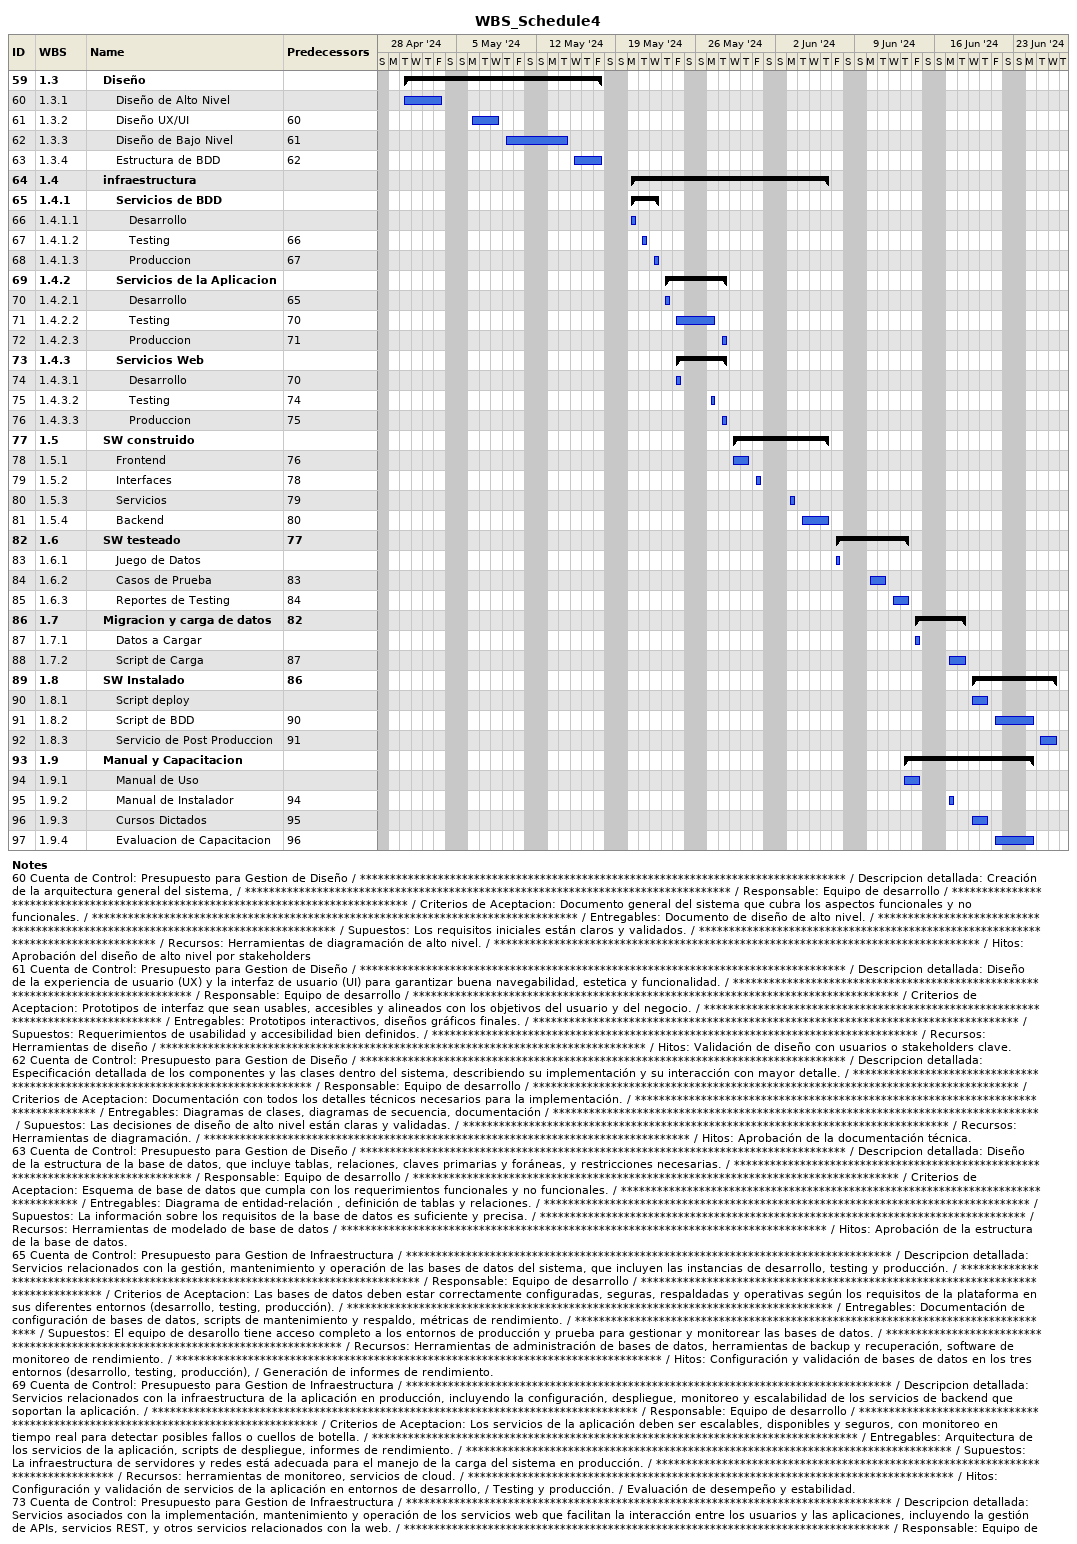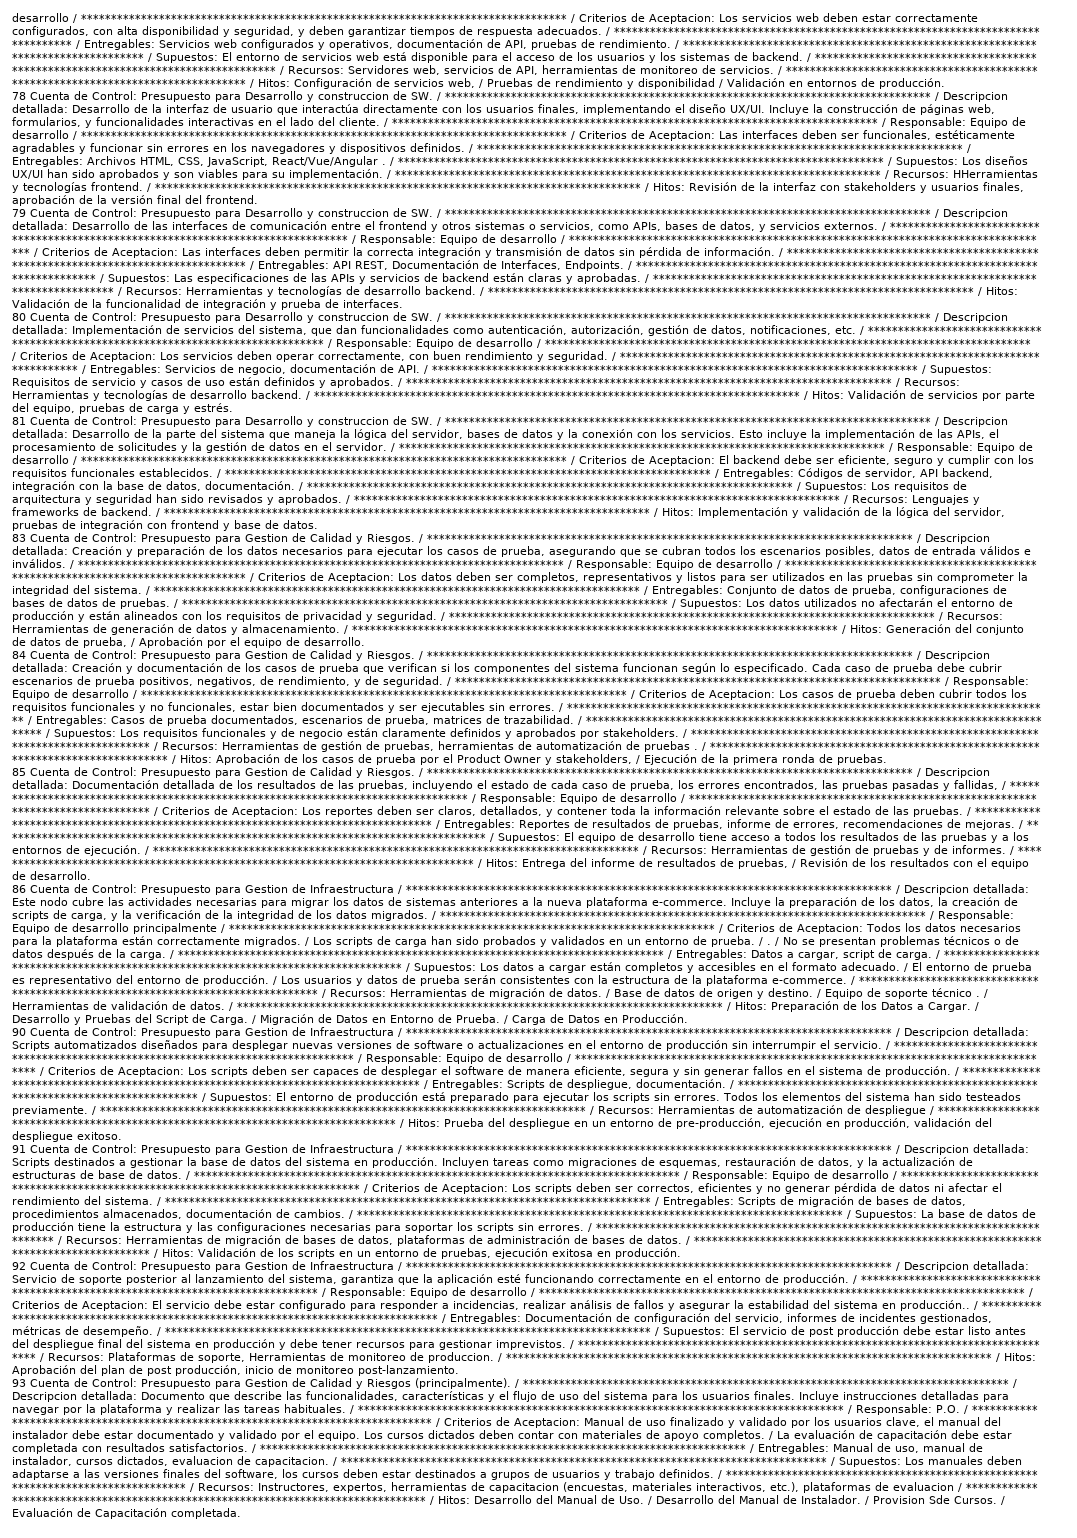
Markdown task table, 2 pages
WBS_Schedule4

| ID | WBS | Task | Start | Finish | Predecessors |
|---|---|---|---|---|---|
| 59 | 1.3 | **Diseño** | 2024-04-30 | 2024-05-17 |  |
| 60 | 1.3.1 | Diseño de Alto Nivel | 2024-04-30 | 2024-05-03 |  |
| 61 | 1.3.2 | Diseño UX/UI | 2024-05-06 | 2024-05-08 | 60 |
| 62 | 1.3.3 | Diseño de Bajo Nivel | 2024-05-09 | 2024-05-14 | 61 |
| 63 | 1.3.4 | Estructura de BDD | 2024-05-15 | 2024-05-17 | 62 |
| 64 | 1.4 | **infraestructura** | 2024-05-20 | 2024-06-06 |  |
| 65 | 1.4.1 | **Servicios de BDD** | 2024-05-20 | 2024-05-22 |  |
| 66 | 1.4.1.1 | Desarrollo | 2024-05-20 | 2024-05-20 |  |
| 67 | 1.4.1.2 | Testing | 2024-05-21 | 2024-05-21 | 66 |
| 68 | 1.4.1.3 | Produccion | 2024-05-22 | 2024-05-22 | 67 |
| 69 | 1.4.2 | **Servicios de la Aplicacion** | 2024-05-23 | 2024-05-28 |  |
| 70 | 1.4.2.1 | Desarrollo | 2024-05-23 | 2024-05-23 | 65 |
| 71 | 1.4.2.2 | Testing | 2024-05-24 | 2024-05-27 | 70 |
| 72 | 1.4.2.3 | Produccion | 2024-05-28 | 2024-05-28 | 71 |
| 73 | 1.4.3 | **Servicios Web** | 2024-05-24 | 2024-05-28 |  |
| 74 | 1.4.3.1 | Desarrollo | 2024-05-24 | 2024-05-24 | 70 |
| 75 | 1.4.3.2 | Testing | 2024-05-27 | 2024-05-27 | 74 |
| 76 | 1.4.3.3 | Produccion | 2024-05-28 | 2024-05-28 | 75 |
| 77 | 1.5 | **SW construido** | 2024-05-29 | 2024-06-06 |  |
| 78 | 1.5.1 | Frontend | 2024-05-29 | 2024-05-30 | 76 |
| 79 | 1.5.2 | Interfaces | 2024-05-31 | 2024-05-31 | 78 |
| 80 | 1.5.3 | Servicios | 2024-06-03 | 2024-06-03 | 79 |
| 81 | 1.5.4 | Backend | 2024-06-04 | 2024-06-06 | 80 |
| 82 | 1.6 | **SW testeado** | 2024-06-07 | 2024-06-13 | 77 |
| 83 | 1.6.1 | Juego de Datos | 2024-06-07 | 2024-06-07 |  |
| 84 | 1.6.2 | Casos de Prueba | 2024-06-10 | 2024-06-11 | 83 |
| 85 | 1.6.3 | Reportes de Testing | 2024-06-12 | 2024-06-13 | 84 |
| 86 | 1.7 | **Migracion y carga de datos** | 2024-06-14 | 2024-06-18 | 82 |
| 87 | 1.7.1 | Datos a Cargar | 2024-06-14 | 2024-06-14 |  |
| 88 | 1.7.2 | Script de Carga | 2024-06-17 | 2024-06-18 | 87 |
| 89 | 1.8 | **SW Instalado** | 2024-06-19 | 2024-06-26 | 86 |
| 90 | 1.8.1 | Script deploy | 2024-06-19 | 2024-06-20 |  |
| 91 | 1.8.2 | Script de BDD | 2024-06-21 | 2024-06-24 | 90 |
| 92 | 1.8.3 | Servicio de Post Produccion | 2024-06-25 | 2024-06-26 | 91 |
| 93 | 1.9 | **Manual y Capacitacion** | 2024-06-13 | 2024-06-24 |  |
| 94 | 1.9.1 | Manual de Uso | 2024-06-13 | 2024-06-14 |  |
| 95 | 1.9.2 | Manual de Instalador | 2024-06-17 | 2024-06-17 | 94 |
| 96 | 1.9.3 | Cursos Dictados | 2024-06-19 | 2024-06-20 | 95 |
| 97 | 1.9.4 | Evaluacion de Capacitacion | 2024-06-21 | 2024-06-24 | 96 |

Notes
- 60: Cuenta de Control: Presupuesto para Gestion de Diseño / ********************************************************************************* / Descripcion detallada: Creación de la arquitectura general del sistema, / ********************************************************************************* / Responsable: Equipo de desarrollo / ********************************************************************************* / Criterios de Aceptacion: Documento general del sistema que cubra los aspectos funcionales y no funcionales. / ********************************************************************************* / Entregables: Documento de diseño de alto nivel. / ********************************************************************************* / Supuestos: Los requisitos iniciales están claros y validados. / ********************************************************************************* / Recursos: Herramientas de diagramación de alto nivel. / ********************************************************************************* / Hitos: Aprobación del diseño de alto nivel por stakeholders
- 61: Cuenta de Control: Presupuesto para Gestion de Diseño / ********************************************************************************* / Descripcion detallada: Diseño de la experiencia de usuario (UX) y la interfaz de usuario (UI) para garantizar buena navegabilidad, estetica y funcionalidad. / ********************************************************************************* / Responsable: Equipo de desarrollo / ********************************************************************************* / Criterios de Aceptacion: Prototipos de interfaz que sean usables, accesibles y alineados con los objetivos del usuario y del negocio. / ********************************************************************************* / Entregables: Prototipos interactivos, diseños gráficos finales. / ********************************************************************************* / Supuestos: Requerimientos de usabilidad y accesibilidad bien definidos. / ********************************************************************************* / Recursos: Herramientas de diseño / ********************************************************************************* / Hitos: Validación de diseño con usuarios o stakeholders clave.
- 62: Cuenta de Control: Presupuesto para Gestion de Diseño / ********************************************************************************* / Descripcion detallada: Especificación detallada de los componentes y las clases dentro del sistema, describiendo su implementación y su interacción con mayor detalle. / ********************************************************************************* / Responsable: Equipo de desarrollo / ********************************************************************************* / Criterios de Aceptacion: Documentación con todos los detalles técnicos necesarios para la implementación. / ********************************************************************************* / Entregables: Diagramas de clases, diagramas de secuencia, documentación / ********************************************************************************* / Supuestos: Las decisiones de diseño de alto nivel están claras y validadas. / ********************************************************************************* / Recursos: Herramientas de diagramación. / ********************************************************************************* / Hitos: Aprobación de la documentación técnica.
- 63: Cuenta de Control: Presupuesto para Gestion de Diseño / ********************************************************************************* / Descripcion detallada: Diseño de la estructura de la base de datos, que incluye tablas, relaciones, claves primarias y foráneas, y restricciones necesarias. / ********************************************************************************* / Responsable: Equipo de desarrollo / ********************************************************************************* / Criterios de Aceptacion: Esquema de base de datos que cumpla con los requerimientos funcionales y no funcionales. / ********************************************************************************* / Entregables: Diagrama de entidad-relación , definición de tablas y relaciones. / ********************************************************************************* / Supuestos: La información sobre los requisitos de la base de datos es suficiente y precisa. / ********************************************************************************* / Recursos: Herramientas de modelado de base de datos / ********************************************************************************* / Hitos: Aprobación de la estructura de la base de datos.
- 65: Cuenta de Control: Presupuesto para Gestion de Infraestructura / ********************************************************************************* / Descripcion detallada: Servicios relacionados con la gestión, mantenimiento y operación de las bases de datos del sistema, que incluyen las instancias de desarrollo, testing y producción. / ********************************************************************************* / Responsable: Equipo de desarrollo / ********************************************************************************* / Criterios de Aceptacion: Las bases de datos deben estar correctamente configuradas, seguras, respaldadas y operativas según los requisitos de la plataforma en sus diferentes entornos (desarrollo, testing, producción). / ********************************************************************************* / Entregables: Documentación de configuración de bases de datos, scripts de mantenimiento y respaldo, métricas de rendimiento. / ********************************************************************************* / Supuestos: El equipo de desarollo tiene acceso completo a los entornos de producción y prueba para gestionar y monitorear las bases de datos. / ********************************************************************************* / Recursos: Herramientas de administración de bases de datos, herramientas de backup y recuperación, software de monitoreo de rendimiento. / ********************************************************************************* / Hitos: Configuración y validación de bases de datos en los tres entornos (desarrollo, testing, producción), / Generación de informes de rendimiento.
- 69: Cuenta de Control: Presupuesto para Gestion de Infraestructura / ********************************************************************************* / Descripcion detallada: Servicios relacionados con la infraestructura de la aplicación en producción, incluyendo la configuración, despliegue, monitoreo y escalabilidad de los servicios de backend que soportan la aplicación. / ********************************************************************************* / Responsable: Equipo de desarrollo / ********************************************************************************* / Criterios de Aceptacion: Los servicios de la aplicación deben ser escalables, disponibles y seguros, con monitoreo en tiempo real para detectar posibles fallos o cuellos de botella. / ********************************************************************************* / Entregables: Arquitectura de los servicios de la aplicación, scripts de despliegue, informes de rendimiento. / ********************************************************************************* / Supuestos: La infraestructura de servidores y redes está adecuada para el manejo de la carga del sistema en producción. / ********************************************************************************* / Recursos: herramientas de monitoreo, servicios de cloud. / ********************************************************************************* / Hitos: Configuración y validación de servicios de la aplicación en entornos de desarrollo, / Testing y producción. / Evaluación de desempeño y estabilidad.
- 73: Cuenta de Control: Presupuesto para Gestion de Infraestructura / ********************************************************************************* / Descripcion detallada: Servicios asociados con la implementación, mantenimiento y operación de los servicios web que facilitan la interacción entre los usuarios y las aplicaciones, incluyendo la gestión de APIs, servicios REST, y otros servicios relacionados con la web. / ********************************************************************************* / Responsable: Equipo de desarrollo / ********************************************************************************* / Criterios de Aceptacion: Los servicios web deben estar correctamente configurados, con alta disponibilidad y seguridad, y deben garantizar tiempos de respuesta adecuados. / ********************************************************************************* / Entregables: Servicios web configurados y operativos, documentación de API, pruebas de rendimiento. / ********************************************************************************* / Supuestos: El entorno de servicios web está disponible para el acceso de los usuarios y los sistemas de backend. / ********************************************************************************* / Recursos: Servidores web, servicios de API, herramientas de monitoreo de servicios. / ********************************************************************************* / Hitos: Configuración de servicios web, / Pruebas de rendimiento y disponibilidad / Validación en entornos de producción.
- 78: Cuenta de Control: Presupuesto para Desarrollo y construccion de SW. / ********************************************************************************* / Descripcion detallada: Desarrollo de la interfaz de usuario que interactúa directamente con los usuarios finales, implementando el diseño UX/UI. Incluye la construcción de páginas web, formularios, y funcionalidades interactivas en el lado del cliente. / ********************************************************************************* / Responsable: Equipo de desarrollo / ********************************************************************************* / Criterios de Aceptacion: Las interfaces deben ser funcionales, estéticamente agradables y funcionar sin errores en los navegadores y dispositivos definidos. / ********************************************************************************* / Entregables: Archivos HTML, CSS, JavaScript, React/Vue/Angular . / ********************************************************************************* / Supuestos: Los diseños UX/UI han sido aprobados y son viables para su implementación. / ********************************************************************************* / Recursos: HHerramientas y tecnologías frontend. / ********************************************************************************* / Hitos: Revisión de la interfaz con stakeholders y usuarios finales, aprobación de la versión final del frontend.
- 79: Cuenta de Control: Presupuesto para Desarrollo y construccion de SW. / ********************************************************************************* / Descripcion detallada: Desarrollo de las interfaces de comunicación entre el frontend y otros sistemas o servicios, como APIs, bases de datos, y servicios externos. / ********************************************************************************* / Responsable: Equipo de desarrollo / ********************************************************************************* / Criterios de Aceptacion: Las interfaces deben permitir la correcta integración y transmisión de datos sin pérdida de información. / ********************************************************************************* / Entregables: API REST, Documentación de Interfaces, Endpoints. / ********************************************************************************* / Supuestos: Las especificaciones de las APIs y servicios de backend están claras y aprobadas. / ********************************************************************************* / Recursos: Herramientas y tecnologías de desarrollo backend. / ********************************************************************************* / Hitos: Validación de la funcionalidad de integración y prueba de interfaces.
- 80: Cuenta de Control: Presupuesto para Desarrollo y construccion de SW. / ********************************************************************************* / Descripcion detallada: Implementación de servicios del sistema, que dan funcionalidades como autenticación, autorización, gestión de datos, notificaciones, etc. / ********************************************************************************* / Responsable: Equipo de desarrollo / ********************************************************************************* / Criterios de Aceptacion: Los servicios deben operar correctamente, con buen rendimiento y seguridad. / ********************************************************************************* / Entregables: Servicios de negocio, documentación de API. / ********************************************************************************* / Supuestos: Requisitos de servicio y casos de uso están definidos y aprobados. / ********************************************************************************* / Recursos: Herramientas y tecnologías de desarrollo backend. / ********************************************************************************* / Hitos: Validación de servicios por parte del equipo, pruebas de carga y estrés.
- 81: Cuenta de Control: Presupuesto para Desarrollo y construccion de SW. / ********************************************************************************* / Descripcion detallada: Desarrollo de la parte del sistema que maneja la lógica del servidor, bases de datos y la conexión con los servicios. Esto incluye la implementación de las APIs, el procesamiento de solicitudes y la gestión de datos en el servidor. / ********************************************************************************* / Responsable: Equipo de desarrollo / ********************************************************************************* / Criterios de Aceptacion: El backend debe ser eficiente, seguro y cumplir con los requisitos funcionales establecidos. / ********************************************************************************* / Entregables: Códigos de servidor, API backend, integración con la base de datos, documentación. / ********************************************************************************* / Supuestos: Los requisitos de arquitectura y seguridad han sido revisados y aprobados. / ********************************************************************************* / Recursos: Lenguajes y frameworks de backend. / ********************************************************************************* / Hitos: Implementación y validación de la lógica del servidor, pruebas de integración con frontend y base de datos.
- 83: Cuenta de Control: Presupuesto para Gestion de Calidad y Riesgos. / ********************************************************************************* / Descripcion detallada: Creación y preparación de los datos necesarios para ejecutar los casos de prueba, asegurando que se cubran todos los escenarios posibles, datos de entrada válidos e inválidos. / ********************************************************************************* / Responsable: Equipo de desarrollo / ********************************************************************************* / Criterios de Aceptacion: Los datos deben ser completos, representativos y listos para ser utilizados en las pruebas sin comprometer la integridad del sistema. / ********************************************************************************* / Entregables: Conjunto de datos de prueba, configuraciones de bases de datos de pruebas. / ********************************************************************************* / Supuestos: Los datos utilizados no afectarán el entorno de producción y están alineados con los requisitos de privacidad y seguridad. / ********************************************************************************* / Recursos: Herramientas de generación de datos y almacenamiento. / ********************************************************************************* / Hitos: Generación del conjunto de datos de prueba, / Aprobación por el equipo de desarrollo.
- 84: Cuenta de Control: Presupuesto para Gestion de Calidad y Riesgos. / ********************************************************************************* / Descripcion detallada: Creación y documentación de los casos de prueba que verifican si los componentes del sistema funcionan según lo especificado. Cada caso de prueba debe cubrir escenarios de prueba positivos, negativos, de rendimiento, y de seguridad. / ********************************************************************************* / Responsable: Equipo de desarrollo / ********************************************************************************* / Criterios de Aceptacion: Los casos de prueba deben cubrir todos los requisitos funcionales y no funcionales, estar bien documentados y ser ejecutables sin errores. / ********************************************************************************* / Entregables: Casos de prueba documentados, escenarios de prueba, matrices de trazabilidad. / ********************************************************************************* / Supuestos: Los requisitos funcionales y de negocio están claramente definidos y aprobados por stakeholders. / ********************************************************************************* / Recursos: Herramientas de gestión de pruebas, herramientas de automatización de pruebas . / ********************************************************************************* / Hitos: Aprobación de los casos de prueba por el Product Owner y stakeholders, / Ejecución de la primera ronda de pruebas.
- 85: Cuenta de Control: Presupuesto para Gestion de Calidad y Riesgos. / ********************************************************************************* / Descripcion detallada: Documentación detallada de los resultados de las pruebas, incluyendo el estado de cada caso de prueba, los errores encontrados, las pruebas pasadas y fallidas, / ********************************************************************************* / Responsable: Equipo de desarrollo / ********************************************************************************* / Criterios de Aceptacion: Los reportes deben ser claros, detallados, y contener toda la información relevante sobre el estado de las pruebas. / ********************************************************************************* / Entregables: Reportes de resultados de pruebas, informe de errores, recomendaciones de mejoras. / ********************************************************************************* / Supuestos: El equipo de desarrollo tiene acceso a todos los resultados de las pruebas y a los entornos de ejecución. / ********************************************************************************* / Recursos: Herramientas de gestión de pruebas y de informes. / ********************************************************************************* / Hitos: Entrega del informe de resultados de pruebas, / Revisión de los resultados con el equipo de desarrollo.
- 86: Cuenta de Control: Presupuesto para Gestion de Infraestructura / ********************************************************************************* / Descripcion detallada: Este nodo cubre las actividades necesarias para migrar los datos de sistemas anteriores a la nueva plataforma e-commerce. Incluye la preparación de los datos, la creación de scripts de carga, y la verificación de la integridad de los datos migrados. / ********************************************************************************* / Responsable: Equipo de desarrollo principalmente / ********************************************************************************* / Criterios de Aceptacion: Todos los datos necesarios para la plataforma están correctamente migrados. / Los scripts de carga han sido probados y validados en un entorno de prueba. / . / No se presentan problemas técnicos o de datos después de la carga. / ********************************************************************************* / Entregables: Datos a cargar, script de carga. / ********************************************************************************* / Supuestos: Los datos a cargar están completos y accesibles en el formato adecuado. / El entorno de prueba es representativo del entorno de producción. / Los usuarios y datos de prueba serán consistentes con la estructura de la plataforma e-commerce. / ********************************************************************************* / Recursos: Herramientas de migración de datos. / Base de datos de origen y destino. / Equipo de soporte técnico . / Herramientas de validación de datos. / ********************************************************************************* / Hitos: Preparación de los Datos a Cargar. / Desarrollo y Pruebas del Script de Carga. / Migración de Datos en Entorno de Prueba. / Carga de Datos en Producción.
- 90: Cuenta de Control: Presupuesto para Gestion de Infraestructura / ********************************************************************************* / Descripcion detallada: Scripts automatizados diseñados para desplegar nuevas versiones de software o actualizaciones en el entorno de producción sin interrumpir el servicio. / ********************************************************************************* / Responsable: Equipo de desarrollo / ********************************************************************************* / Criterios de Aceptacion: Los scripts deben ser capaces de desplegar el software de manera eficiente, segura y sin generar fallos en el sistema de producción. / ********************************************************************************* / Entregables: Scripts de despliegue, documentación. / ********************************************************************************* / Supuestos: El entorno de producción está preparado para ejecutar los scripts sin errores. Todos los elementos del sistema han sido testeados previamente. / ********************************************************************************* / Recursos: Herramientas de automatización de despliegue / ********************************************************************************* / Hitos: Prueba del despliegue en un entorno de pre-producción, ejecución en producción, validación del despliegue exitoso.
- 91: Cuenta de Control: Presupuesto para Gestion de Infraestructura / ********************************************************************************* / Descripcion detallada: Scripts destinados a gestionar la base de datos del sistema en producción. Incluyen tareas como migraciones de esquemas, restauración de datos, y la actualización de estructuras de base de datos. / ********************************************************************************* / Responsable: Equipo de desarrollo / ********************************************************************************* / Criterios de Aceptacion: Los scripts deben ser correctos, eficientes y no generar pérdida de datos ni afectar el rendimiento del sistema. / ********************************************************************************* / Entregables: Scripts de migración de bases de datos, procedimientos almacenados, documentación de cambios. / ********************************************************************************* / Supuestos: La base de datos de producción tiene la estructura y las configuraciones necesarias para soportar los scripts sin errores. / ********************************************************************************* / Recursos: Herramientas de migración de bases de datos, plataformas de administración de bases de datos. / ********************************************************************************* / Hitos: Validación de los scripts en un entorno de pruebas, ejecución exitosa en producción.
- 92: Cuenta de Control: Presupuesto para Gestion de Infraestructura / ********************************************************************************* / Descripcion detallada: Servicio de soporte posterior al lanzamiento del sistema, garantiza que la aplicación esté funcionando correctamente en el entorno de producción. / ********************************************************************************* / Responsable: Equipo de desarrollo / ********************************************************************************* / Criterios de Aceptacion: El servicio debe estar configurado para responder a incidencias, realizar análisis de fallos y asegurar la estabilidad del sistema en producción.. / ********************************************************************************* / Entregables: Documentación de configuración del servicio, informes de incidentes gestionados, métricas de desempeño. / ********************************************************************************* / Supuestos: El servicio de post producción debe estar listo antes del despliegue final del sistema en producción y debe tener recursos para gestionar imprevistos. / ********************************************************************************* / Recursos: Plataformas de soporte, Herramientas de monitoreo de produccion. / ********************************************************************************* / Hitos: Aprobación del plan de post producción, inicio de monitoreo post-lanzamiento.
- 93: Cuenta de Control: Presupuesto para Gestion de Calidad y Riesgos (principalmente). / ********************************************************************************* / Descripcion detallada: Documento que describe las funcionalidades, características y el flujo de uso del sistema para los usuarios finales. Incluye instrucciones detalladas para navegar por la plataforma y realizar las tareas habituales. / ********************************************************************************* / Responsable: P.O. / ********************************************************************************* / Criterios de Aceptacion: Manual de uso finalizado y validado por los usuarios clave, el manual del instalador debe estar documentado y validado por el equipo. Los cursos dictados deben contar con materiales de apoyo completos. / La evaluación de capacitación debe estar completada con resultados satisfactorios. / ********************************************************************************* / Entregables: Manual de uso, manual de instalador, cursos dictados, evaluacion de capacitacion. / ********************************************************************************* / Supuestos: Los manuales deben adaptarse a las versiones finales del software, los cursos deben estar destinados a grupos de usuarios y trabajo definidos. / ********************************************************************************* / Recursos: Instructores, expertos, herramientas de capacitacion (encuestas, materiales interactivos, etc.), plataformas de evaluacion / ********************************************************************************* / Hitos: Desarrollo del Manual de Uso. / Desarrollo del Manual de Instalador. / Provision Sde Cursos. / Evaluación de Capacitación completada.
